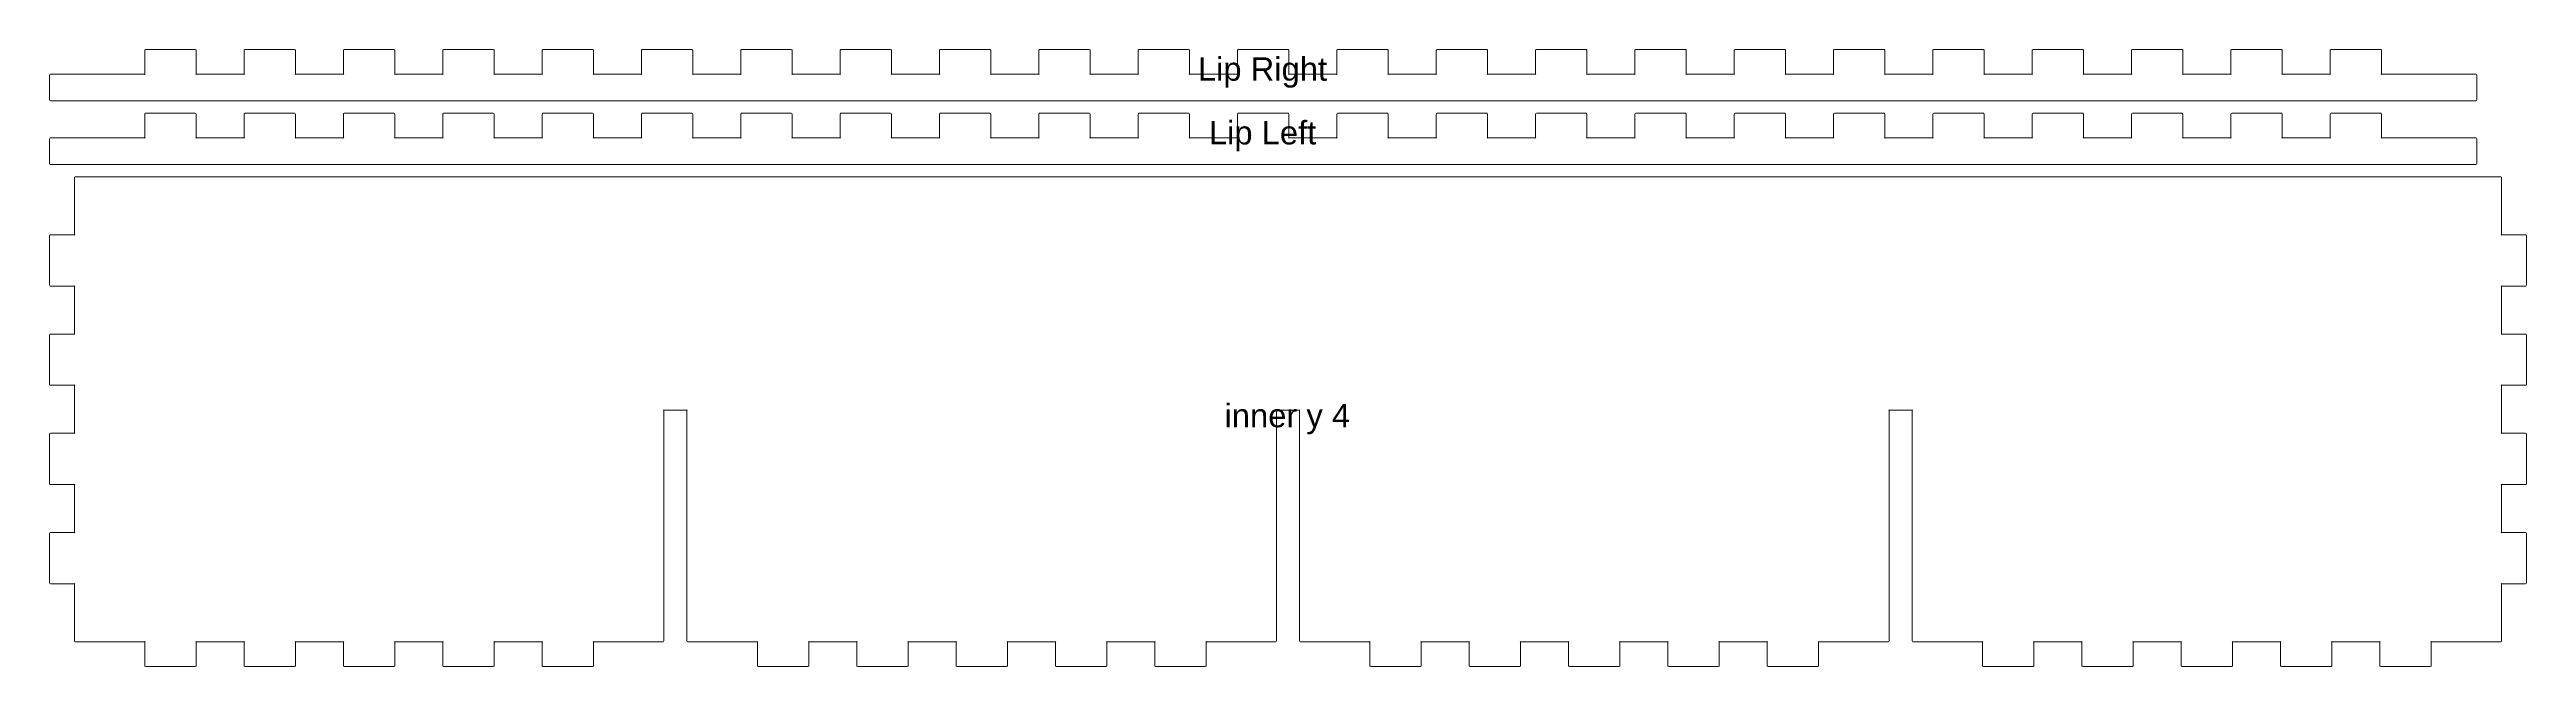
# Model space of a CAD drawing. Header units: millimetres. Extents: x 10 to 734, y 10 to 957.
# Drawn here: x 434.7 to 733.9, y 361.8 to 436.4 of the extents above; entities that cross this region are included whole.
import ezdxf

# ---------------------------------------------------------------- set-up
doc = ezdxf.new("R2010")
doc.units = ezdxf.units.MM
doc.header["$MEASUREMENT"] = 0
doc.layers.add('Layer 1', color=7, linetype='Continuous', lineweight=0)

# ---------------------------------------------------------------- blocks, each defined once
blk = doc.blocks.new('Block_14')
at = {"layer": 'Layer 1', "color": 18, "lineweight": 20, "true_color": 0x000000}
blk.add_open_spline([(437.8, 364.8), (437.8, 364.8), (446.2, 364.8), (446.2, 364.8), (446.3, 364.8), (446.2, 364.9), (446.2, 364.8), (446.2, 364.8), (446.2, 361.9), (446.2, 361.9), (446.2, 361.84), (446.24, 361.8), (446.3, 361.8), (446.3, 361.8), (452.3, 361.8), (452.3, 361.8), (452.35, 361.8), (452.4, 361.84), (452.4, 361.9), (452.4, 361.9), (452.4, 364.8), (452.4, 364.8), (452.4, 364.9), (452.3, 364.8), (452.4, 364.8), (452.4, 364.8), (458.2, 364.8), (458.2, 364.8), (458.3, 364.8), (458.2, 364.9), (458.2, 364.8), (458.2, 364.8), (458.2, 361.9), (458.2, 361.9), (458.2, 361.84), (458.24, 361.8), (458.3, 361.8), (458.3, 361.8), (464.3, 361.8), (464.3, 361.8), (464.35, 361.8), (464.4, 361.84), (464.4, 361.9), (464.4, 361.9), (464.4, 364.8), (464.4, 364.8), (464.4, 364.9), (464.3, 364.8), (464.4, 364.8), (464.4, 364.8), (470.2, 364.8), (470.2, 364.8), (470.3, 364.8), (470.2, 364.9), (470.2, 364.8), (470.2, 364.8), (470.2, 361.9), (470.2, 361.9), (470.2, 361.84), (470.24, 361.8), (470.3, 361.8), (470.3, 361.8), (476.3, 361.8), (476.3, 361.8), (476.35, 361.8), (476.4, 361.84), (476.4, 361.9), (476.4, 361.9), (476.4, 364.8), (476.4, 364.8), (476.4, 364.9), (476.3, 364.8), (476.4, 364.8), (476.4, 364.8), (482.2, 364.8), (482.2, 364.8), (482.3, 364.8), (482.2, 364.9), (482.2, 364.8), (482.2, 364.8), (482.2, 361.9), (482.2, 361.9), (482.2, 361.84), (482.24, 361.8), (482.3, 361.8), (482.3, 361.8), (488.3, 361.8), (488.3, 361.8), (488.35, 361.8), (488.4, 361.84), (488.4, 361.9), (488.4, 361.9), (488.4, 364.8), (488.4, 364.8), (488.4, 364.9), (488.3, 364.8), (488.4, 364.8), (488.4, 364.8), (494.2, 364.8), (494.2, 364.8), (494.3, 364.8), (494.2, 364.9), (494.2, 364.8), (494.2, 364.8), (494.2, 361.9), (494.2, 361.9), (494.2, 361.84), (494.24, 361.8), (494.3, 361.8), (494.3, 361.8), (500.3, 361.8), (500.3, 361.8), (500.35, 361.8), (500.4, 361.84), (500.4, 361.9), (500.4, 361.9), (500.4, 364.8), (500.4, 364.8), (500.4, 364.9), (500.3, 364.8), (500.4, 364.8), (500.4, 364.8), (508.8, 364.8), (508.8, 364.8), (508.85, 364.8), (508.9, 364.84), (508.9, 364.9), (508.9, 364.9), (508.9, 392.8), (508.9, 392.8), (508.9, 392.9), (508.8, 392.8), (508.9, 392.8), (508.9, 392.8), (511.7, 392.8), (511.7, 392.8), (511.8, 392.8), (511.7, 392.9), (511.7, 392.8), (511.7, 392.8), (511.7, 364.9), (511.7, 364.9), (511.7, 364.84), (511.74, 364.8), (511.8, 364.8), (511.8, 364.8), (520.2, 364.8), (520.2, 364.8), (520.3, 364.8), (520.2, 364.9), (520.2, 364.8), (520.2, 364.8), (520.2, 361.9), (520.2, 361.9), (520.2, 361.84), (520.24, 361.8), (520.3, 361.8), (520.3, 361.8), (526.3, 361.8), (526.3, 361.8), (526.35, 361.8), (526.4, 361.84), (526.4, 361.9), (526.4, 361.9), (526.4, 364.8), (526.4, 364.8), (526.4, 364.9), (526.3, 364.8), (526.4, 364.8), (526.4, 364.8), (532.2, 364.8), (532.2, 364.8), (532.3, 364.8), (532.2, 364.9), (532.2, 364.8), (532.2, 364.8), (532.2, 361.9), (532.2, 361.9), (532.2, 361.84), (532.24, 361.8), (532.3, 361.8), (532.3, 361.8), (538.3, 361.8), (538.3, 361.8), (538.35, 361.8), (538.4, 361.84), (538.4, 361.9), (538.4, 361.9), (538.4, 364.8), (538.4, 364.8), (538.4, 364.9), (538.3, 364.8), (538.4, 364.8), (538.4, 364.8), (544.2, 364.8), (544.2, 364.8), (544.3, 364.8), (544.2, 364.9), (544.2, 364.8), (544.2, 364.8), (544.2, 361.9), (544.2, 361.9), (544.2, 361.84), (544.24, 361.8), (544.3, 361.8), (544.3, 361.8), (550.3, 361.8), (550.3, 361.8), (550.35, 361.8), (550.4, 361.84), (550.4, 361.9), (550.4, 361.9), (550.4, 364.8), (550.4, 364.8), (550.4, 364.9), (550.3, 364.8), (550.4, 364.8), (550.4, 364.8), (556.2, 364.8), (556.2, 364.8), (556.3, 364.8), (556.2, 364.9), (556.2, 364.8), (556.2, 364.8), (556.2, 361.9), (556.2, 361.9), (556.2, 361.84), (556.24, 361.8), (556.3, 361.8), (556.3, 361.8), (562.3, 361.8), (562.3, 361.8), (562.35, 361.8), (562.4, 361.84), (562.4, 361.9), (562.4, 361.9), (562.4, 364.8), (562.4, 364.8), (562.4, 364.9), (562.3, 364.8), (562.4, 364.8), (562.4, 364.8), (568.2, 364.8), (568.2, 364.8), (568.3, 364.8), (568.2, 364.9), (568.2, 364.8), (568.2, 364.8), (568.2, 361.9), (568.2, 361.9), (568.2, 361.84), (568.24, 361.8), (568.3, 361.8), (568.3, 361.8), (574.3, 361.8), (574.3, 361.8), (574.35, 361.8), (574.4, 361.84), (574.4, 361.9), (574.4, 361.9), (574.4, 364.8), (574.4, 364.8), (574.4, 364.9), (574.3, 364.8), (574.4, 364.8), (574.4, 364.8), (582.8, 364.8), (582.8, 364.8), (582.85, 364.8), (582.9, 364.84), (582.9, 364.9), (582.9, 364.9), (582.9, 392.8), (582.9, 392.8), (582.9, 392.9), (582.8, 392.8), (582.9, 392.8), (582.9, 392.8), (585.7, 392.8), (585.7, 392.8), (585.8, 392.8), (585.7, 392.9), (585.7, 392.8), (585.7, 392.8), (585.7, 364.9), (585.7, 364.9), (585.7, 364.84), (585.74, 364.8), (585.8, 364.8), (585.8, 364.8), (594.2, 364.8), (594.2, 364.8), (594.3, 364.8), (594.2, 364.9), (594.2, 364.8), (594.2, 364.8), (594.2, 361.9), (594.2, 361.9), (594.2, 361.84), (594.24, 361.8), (594.3, 361.8), (594.3, 361.8), (600.3, 361.8), (600.3, 361.8), (600.35, 361.8), (600.4, 361.84), (600.4, 361.9), (600.4, 361.9), (600.4, 364.8), (600.4, 364.8), (600.4, 364.9), (600.3, 364.8), (600.4, 364.8), (600.4, 364.8), (606.2, 364.8), (606.2, 364.8), (606.3, 364.8), (606.2, 364.9), (606.2, 364.8), (606.2, 364.8), (606.2, 361.9), (606.2, 361.9), (606.2, 361.84), (606.24, 361.8), (606.3, 361.8), (606.3, 361.8), (612.3, 361.8), (612.3, 361.8), (612.35, 361.8), (612.4, 361.84), (612.4, 361.9), (612.4, 361.9), (612.4, 364.8), (612.4, 364.8), (612.4, 364.9), (612.3, 364.8), (612.4, 364.8), (612.4, 364.8), (618.2, 364.8), (618.2, 364.8), (618.3, 364.8), (618.2, 364.9), (618.2, 364.8), (618.2, 364.8), (618.2, 361.9), (618.2, 361.9), (618.2, 361.84), (618.24, 361.8), (618.3, 361.8), (618.3, 361.8), (624.3, 361.8), (624.3, 361.8), (624.35, 361.8), (624.4, 361.84), (624.4, 361.9), (624.4, 361.9), (624.4, 364.8), (624.4, 364.8), (624.4, 364.9), (624.3, 364.8), (624.4, 364.8), (624.4, 364.8), (630.2, 364.8), (630.2, 364.8), (630.3, 364.8), (630.2, 364.9), (630.2, 364.8), (630.2, 364.8), (630.2, 361.9), (630.2, 361.9), (630.2, 361.84), (630.24, 361.8), (630.3, 361.8), (630.3, 361.8), (636.3, 361.8), (636.3, 361.8), (636.35, 361.8), (636.4, 361.84), (636.4, 361.9), (636.4, 361.9), (636.4, 364.8), (636.4, 364.8), (636.4, 364.9), (636.3, 364.8), (636.4, 364.8), (636.4, 364.8), (642.2, 364.8), (642.2, 364.8), (642.3, 364.8), (642.2, 364.9), (642.2, 364.8), (642.2, 364.8), (642.2, 361.9), (642.2, 361.9), (642.2, 361.84), (642.24, 361.8), (642.3, 361.8), (642.3, 361.8), (648.3, 361.8), (648.3, 361.8), (648.35, 361.8), (648.4, 361.84), (648.4, 361.9), (648.4, 361.9), (648.4, 364.8), (648.4, 364.8), (648.4, 364.9), (648.3, 364.8), (648.4, 364.8), (648.4, 364.8), (656.8, 364.8), (656.8, 364.8), (656.85, 364.8), (656.9, 364.84), (656.9, 364.9), (656.9, 364.9), (656.9, 392.8), (656.9, 392.8), (656.9, 392.9), (656.8, 392.8), (656.9, 392.8), (656.9, 392.8), (659.7, 392.8), (659.7, 392.8), (659.8, 392.8), (659.7, 392.9), (659.7, 392.8), (659.7, 392.8), (659.7, 364.9), (659.7, 364.9), (659.7, 364.84), (659.74, 364.8), (659.8, 364.8), (659.8, 364.8), (668.2, 364.8), (668.2, 364.8), (668.3, 364.8), (668.2, 364.9), (668.2, 364.8), (668.2, 364.8), (668.2, 361.9), (668.2, 361.9), (668.2, 361.84), (668.24, 361.8), (668.3, 361.8), (668.3, 361.8), (674.3, 361.8), (674.3, 361.8), (674.35, 361.8), (674.4, 361.84), (674.4, 361.9), (674.4, 361.9), (674.4, 364.8), (674.4, 364.8), (674.4, 364.9), (674.3, 364.8), (674.4, 364.8), (674.4, 364.8), (680.2, 364.8), (680.2, 364.8), (680.3, 364.8), (680.2, 364.9), (680.2, 364.8), (680.2, 364.8), (680.2, 361.9), (680.2, 361.9), (680.2, 361.84), (680.24, 361.8), (680.3, 361.8), (680.3, 361.8), (686.3, 361.8), (686.3, 361.8), (686.35, 361.8), (686.4, 361.84), (686.4, 361.9), (686.4, 361.9), (686.4, 364.8), (686.4, 364.8), (686.4, 364.9), (686.3, 364.8), (686.4, 364.8), (686.4, 364.8), (692.2, 364.8), (692.2, 364.8), (692.3, 364.8), (692.2, 364.9), (692.2, 364.8), (692.2, 364.8), (692.2, 361.9), (692.2, 361.9), (692.2, 361.84), (692.24, 361.8), (692.3, 361.8), (692.3, 361.8), (698.3, 361.8), (698.3, 361.8), (698.35, 361.8), (698.4, 361.84), (698.4, 361.9), (698.4, 361.9), (698.4, 364.8), (698.4, 364.8), (698.4, 364.9), (698.3, 364.8), (698.4, 364.8), (698.4, 364.8), (704.2, 364.8), (704.2, 364.8), (704.3, 364.8), (704.2, 364.9), (704.2, 364.8), (704.2, 364.8), (704.2, 361.9), (704.2, 361.9), (704.2, 361.84), (704.24, 361.8), (704.3, 361.8), (704.3, 361.8), (710.3, 361.8), (710.3, 361.8), (710.35, 361.8), (710.4, 361.84), (710.4, 361.9), (710.4, 361.9), (710.4, 364.8), (710.4, 364.8), (710.4, 364.9), (710.3, 364.8), (710.4, 364.8), (710.4, 364.8), (716.2, 364.8), (716.2, 364.8), (716.3, 364.8), (716.2, 364.9), (716.2, 364.8), (716.2, 364.8), (716.2, 361.9), (716.2, 361.9), (716.2, 361.84), (716.24, 361.8), (716.3, 361.8), (716.3, 361.8), (722.3, 361.8), (722.3, 361.8), (722.35, 361.8), (722.4, 361.84), (722.4, 361.9), (722.4, 361.9), (722.4, 364.8), (722.4, 364.8), (722.4, 364.9), (722.3, 364.8), (722.4, 364.8), (722.4, 364.8), (730.8, 364.8), (730.8, 364.8), (730.85, 364.8), (730.9, 364.84), (730.9, 364.9), (730.9, 364.9), (730.9, 371.8), (730.9, 371.8), (730.9, 371.9), (730.8, 371.8), (730.9, 371.8), (730.9, 371.8), (733.8, 371.8), (733.8, 371.8), (733.85, 371.8), (733.9, 371.84), (733.9, 371.9), (733.9, 371.9), (733.9, 377.9), (733.9, 377.9), (733.9, 377.96), (733.85, 378), (733.8, 378), (733.8, 378), (730.9, 378), (730.9, 378), (730.8, 378), (730.9, 377.9), (730.9, 378), (730.9, 378), (730.9, 383.8), (730.9, 383.8), (730.9, 383.9), (730.8, 383.8), (730.9, 383.8), (730.9, 383.8), (733.8, 383.8), (733.8, 383.8), (733.85, 383.8), (733.9, 383.84), (733.9, 383.9), (733.9, 383.9), (733.9, 389.9), (733.9, 389.9), (733.9, 389.96), (733.85, 390), (733.8, 390), (733.8, 390), (730.9, 390), (730.9, 390), (730.8, 390), (730.9, 389.9), (730.9, 390), (730.9, 390), (730.9, 395.8), (730.9, 395.8), (730.9, 395.9), (730.8, 395.8), (730.9, 395.8), (730.9, 395.8), (733.8, 395.8), (733.8, 395.8), (733.85, 395.8), (733.9, 395.84), (733.9, 395.9), (733.9, 395.9), (733.9, 401.9), (733.9, 401.9), (733.9, 401.96), (733.85, 402), (733.8, 402), (733.8, 402), (730.9, 402), (730.9, 402), (730.8, 402), (730.9, 401.9), (730.9, 402), (730.9, 402), (730.9, 407.8), (730.9, 407.8), (730.9, 407.9), (730.8, 407.8), (730.9, 407.8), (730.9, 407.8), (733.8, 407.8), (733.8, 407.8), (733.85, 407.8), (733.9, 407.84), (733.9, 407.9), (733.9, 407.9), (733.9, 413.9), (733.9, 413.9), (733.9, 413.96), (733.85, 414), (733.8, 414), (733.8, 414), (730.9, 414), (730.9, 414), (730.8, 414), (730.9, 413.9), (730.9, 414), (730.9, 414), (730.9, 420.9), (730.9, 420.9), (730.9, 420.96), (730.85, 421), (730.8, 421), (730.8, 421), (437.8, 421), (437.8, 421), (437.74, 421), (437.7, 420.96), (437.7, 420.9), (437.7, 420.9), (437.7, 414), (437.7, 414), (437.7, 413.9), (437.8, 414), (437.7, 414), (437.7, 414), (434.8, 414), (434.8, 414), (434.74, 414), (434.7, 413.96), (434.7, 413.9), (434.7, 413.9), (434.7, 407.9), (434.7, 407.9), (434.7, 407.84), (434.74, 407.8), (434.8, 407.8), (434.8, 407.8), (437.7, 407.8), (437.7, 407.8), (437.8, 407.8), (437.7, 407.9), (437.7, 407.8), (437.7, 407.8), (437.7, 402), (437.7, 402), (437.7, 401.9), (437.8, 402), (437.7, 402), (437.7, 402), (434.8, 402), (434.8, 402), (434.74, 402), (434.7, 401.96), (434.7, 401.9), (434.7, 401.9), (434.7, 395.9), (434.7, 395.9), (434.7, 395.84), (434.74, 395.8), (434.8, 395.8), (434.8, 395.8), (437.7, 395.8), (437.7, 395.8), (437.8, 395.8), (437.7, 395.9), (437.7, 395.8), (437.7, 395.8), (437.7, 390), (437.7, 390), (437.7, 389.9), (437.8, 390), (437.7, 390), (437.7, 390), (434.8, 390), (434.8, 390), (434.74, 390), (434.7, 389.96), (434.7, 389.9), (434.7, 389.9), (434.7, 383.9), (434.7, 383.9), (434.7, 383.84), (434.74, 383.8), (434.8, 383.8), (434.8, 383.8), (437.7, 383.8), (437.7, 383.8), (437.8, 383.8), (437.7, 383.9), (437.7, 383.8), (437.7, 383.8), (437.7, 378), (437.7, 378), (437.7, 377.9), (437.8, 378), (437.7, 378), (437.7, 378), (434.8, 378), (434.8, 378), (434.74, 378), (434.7, 377.96), (434.7, 377.9), (434.7, 377.9), (434.7, 371.9), (434.7, 371.9), (434.7, 371.84), (434.74, 371.8), (434.8, 371.8), (434.8, 371.8), (437.7, 371.8), (437.7, 371.8), (437.8, 371.8), (437.7, 371.9), (437.7, 371.8), (437.7, 371.8), (437.7, 364.9), (437.7, 364.9), (437.7, 364.84), (437.74, 364.8), (437.8, 364.8)], degree=3, knots=[0, 0, 0, 0, 1, 1, 1, 2, 2, 2, 3, 3, 3, 4, 4, 4, 5, 5, 5, 6, 6, 6, 7, 7, 7, 8, 8, 8, 9, 9, 9, 10, 10, 10, 11, 11, 11, 12, 12, 12, 13, 13, 13, 14, 14, 14, 15, 15, 15, 16, 16, 16, 17, 17, 17, 18, 18, 18, 19, 19, 19, 20, 20, 20, 21, 21, 21, 22, 22, 22, 23, 23, 23, 24, 24, 24, 25, 25, 25, 26, 26, 26, 27, 27, 27, 28, 28, 28, 29, 29, 29, 30, 30, 30, 31, 31, 31, 32, 32, 32, 33, 33, 33, 34, 34, 34, 35, 35, 35, 36, 36, 36, 37, 37, 37, 38, 38, 38, 39, 39, 39, 40, 40, 40, 41, 41, 41, 42, 42, 42, 43, 43, 43, 44, 44, 44, 45, 45, 45, 46, 46, 46, 47, 47, 47, 48, 48, 48, 49, 49, 49, 50, 50, 50, 51, 51, 51, 52, 52, 52, 53, 53, 53, 54, 54, 54, 55, 55, 55, 56, 56, 56, 57, 57, 57, 58, 58, 58, 59, 59, 59, 60, 60, 60, 61, 61, 61, 62, 62, 62, 63, 63, 63, 64, 64, 64, 65, 65, 65, 66, 66, 66, 67, 67, 67, 68, 68, 68, 69, 69, 69, 70, 70, 70, 71, 71, 71, 72, 72, 72, 73, 73, 73, 74, 74, 74, 75, 75, 75, 76, 76, 76, 77, 77, 77, 78, 78, 78, 79, 79, 79, 80, 80, 80, 81, 81, 81, 82, 82, 82, 83, 83, 83, 84, 84, 84, 85, 85, 85, 86, 86, 86, 87, 87, 87, 88, 88, 88, 89, 89, 89, 90, 90, 90, 91, 91, 91, 92, 92, 92, 93, 93, 93, 94, 94, 94, 95, 95, 95, 96, 96, 96, 97, 97, 97, 98, 98, 98, 99, 99, 99, 100, 100, 100, 101, 101, 101, 102, 102, 102, 103, 103, 103, 104, 104, 104, 105, 105, 105, 106, 106, 106, 107, 107, 107, 108, 108, 108, 109, 109, 109, 110, 110, 110, 111, 111, 111, 112, 112, 112, 113, 113, 113, 114, 114, 114, 115, 115, 115, 116, 116, 116, 117, 117, 117, 118, 118, 118, 119, 119, 119, 120, 120, 120, 121, 121, 121, 122, 122, 122, 123, 123, 123, 124, 124, 124, 125, 125, 125, 126, 126, 126, 127, 127, 127, 128, 128, 128, 129, 129, 129, 130, 130, 130, 131, 131, 131, 132, 132, 132, 133, 133, 133, 134, 134, 134, 135, 135, 135, 136, 136, 136, 137, 137, 137, 138, 138, 138, 139, 139, 139, 140, 140, 140, 141, 141, 141, 142, 142, 142, 143, 143, 143, 144, 144, 144, 145, 145, 145, 146, 146, 146, 147, 147, 147, 148, 148, 148, 149, 149, 149, 150, 150, 150, 151, 151, 151, 152, 152, 152, 153, 153, 153, 154, 154, 154, 155, 155, 155, 156, 156, 156, 157, 157, 157, 158, 158, 158, 159, 159, 159, 160, 160, 160, 161, 161, 161, 162, 162, 162, 163, 163, 163, 164, 164, 164, 165, 165, 165, 166, 166, 166, 167, 167, 167, 168, 168, 168, 169, 169, 169, 170, 170, 170, 171, 171, 171, 172, 172, 172, 173, 173, 173, 174, 174, 174, 175, 175, 175, 176, 176, 176, 177, 177, 177, 178, 178, 178, 179, 179, 179, 180, 180, 180, 181, 181, 181, 182, 182, 182, 183, 183, 183, 184, 184, 184, 185, 185, 185, 186, 186, 186, 187, 187, 187, 188, 188, 188, 189, 189, 189, 190, 190, 190, 191, 191, 191, 192, 192, 192, 193, 193, 193, 194, 194, 194, 195, 195, 195, 196, 196, 196, 197, 197, 197, 198, 198, 198, 199, 199, 199, 200, 200, 200, 201, 201, 201, 202, 202, 202, 203, 203, 203, 204, 204, 204, 205, 205, 205, 206, 206, 206, 207, 207, 207, 208, 208, 208, 209, 209, 209, 210, 210, 210, 211, 211, 211, 212, 212, 212, 213, 213, 213, 214, 214, 214, 215, 215, 215, 216, 216, 216, 217, 217, 217, 218, 218, 218, 219, 219, 219, 220, 220, 220, 221, 221, 221, 222, 222, 222, 223, 223, 223, 224, 224, 224, 225, 225, 225, 226, 226, 226, 227, 227, 227, 228, 228, 228, 229, 229, 229, 230, 230, 230, 231, 231, 231, 232, 232, 232, 233, 233, 233, 234, 234, 234, 235, 235, 235, 236, 236, 236, 237, 237, 237, 238, 238, 238, 239, 239, 239, 240, 240, 240, 241, 241, 241, 242, 242, 242, 243, 243, 243, 244, 244, 244, 245, 245, 245, 246, 246, 246, 247, 247, 247, 248, 248, 248, 249, 249, 249, 250, 250, 250, 251, 251, 251, 252, 252, 252, 253, 253, 253, 254, 254, 254, 255, 255, 255, 256, 256, 256, 256], dxfattribs=at)
at = {"layer": 'Layer 1', "insert": (576.63, 389.87), "char_height": 0.2, "attachment_point": 7}
blk.add_mtext('\\C1;\\c255;\\FArial|b0|i0|c1;\\H2.832000;\\W1.000000;inner y 4', dxfattribs=at)
blk = doc.blocks.new('Block_15')
at = {"layer": 'Layer 1', "color": 18, "lineweight": 20, "true_color": 0x000000}
blk.add_open_spline([(434.8, 422.5), (434.8, 422.5), (727.8, 422.5), (727.8, 422.5), (727.85, 422.5), (727.9, 422.54), (727.9, 422.6), (727.9, 422.6), (727.9, 425.6), (727.9, 425.6), (727.9, 425.66), (727.85, 425.7), (727.8, 425.7), (727.8, 425.7), (716.4, 425.7), (716.4, 425.7), (716.3, 425.7), (716.4, 425.6), (716.4, 425.7), (716.4, 425.7), (716.4, 428.6), (716.4, 428.6), (716.4, 428.66), (716.35, 428.7), (716.3, 428.7), (716.3, 428.7), (710.3, 428.7), (710.3, 428.7), (710.24, 428.7), (710.2, 428.66), (710.2, 428.6), (710.2, 428.6), (710.2, 425.7), (710.2, 425.7), (710.2, 425.6), (710.3, 425.7), (710.2, 425.7), (710.2, 425.7), (704.4, 425.7), (704.4, 425.7), (704.3, 425.7), (704.4, 425.6), (704.4, 425.7), (704.4, 425.7), (704.4, 428.6), (704.4, 428.6), (704.4, 428.66), (704.35, 428.7), (704.3, 428.7), (704.3, 428.7), (698.3, 428.7), (698.3, 428.7), (698.24, 428.7), (698.2, 428.66), (698.2, 428.6), (698.2, 428.6), (698.2, 425.7), (698.2, 425.7), (698.2, 425.6), (698.3, 425.7), (698.2, 425.7), (698.2, 425.7), (692.4, 425.7), (692.4, 425.7), (692.3, 425.7), (692.4, 425.6), (692.4, 425.7), (692.4, 425.7), (692.4, 428.6), (692.4, 428.6), (692.4, 428.66), (692.35, 428.7), (692.3, 428.7), (692.3, 428.7), (686.3, 428.7), (686.3, 428.7), (686.24, 428.7), (686.2, 428.66), (686.2, 428.6), (686.2, 428.6), (686.2, 425.7), (686.2, 425.7), (686.2, 425.6), (686.3, 425.7), (686.2, 425.7), (686.2, 425.7), (680.4, 425.7), (680.4, 425.7), (680.3, 425.7), (680.4, 425.6), (680.4, 425.7), (680.4, 425.7), (680.4, 428.6), (680.4, 428.6), (680.4, 428.66), (680.35, 428.7), (680.3, 428.7), (680.3, 428.7), (674.3, 428.7), (674.3, 428.7), (674.24, 428.7), (674.2, 428.66), (674.2, 428.6), (674.2, 428.6), (674.2, 425.7), (674.2, 425.7), (674.2, 425.6), (674.3, 425.7), (674.2, 425.7), (674.2, 425.7), (668.4, 425.7), (668.4, 425.7), (668.3, 425.7), (668.4, 425.6), (668.4, 425.7), (668.4, 425.7), (668.4, 428.6), (668.4, 428.6), (668.4, 428.66), (668.35, 428.7), (668.3, 428.7), (668.3, 428.7), (662.3, 428.7), (662.3, 428.7), (662.24, 428.7), (662.2, 428.66), (662.2, 428.6), (662.2, 428.6), (662.2, 425.7), (662.2, 425.7), (662.2, 425.6), (662.3, 425.7), (662.2, 425.7), (662.2, 425.7), (656.4, 425.7), (656.4, 425.7), (656.3, 425.7), (656.4, 425.6), (656.4, 425.7), (656.4, 425.7), (656.4, 428.6), (656.4, 428.6), (656.4, 428.66), (656.35, 428.7), (656.3, 428.7), (656.3, 428.7), (650.3, 428.7), (650.3, 428.7), (650.24, 428.7), (650.2, 428.66), (650.2, 428.6), (650.2, 428.6), (650.2, 425.7), (650.2, 425.7), (650.2, 425.6), (650.3, 425.7), (650.2, 425.7), (650.2, 425.7), (644.4, 425.7), (644.4, 425.7), (644.3, 425.7), (644.4, 425.6), (644.4, 425.7), (644.4, 425.7), (644.4, 428.6), (644.4, 428.6), (644.4, 428.66), (644.35, 428.7), (644.3, 428.7), (644.3, 428.7), (638.3, 428.7), (638.3, 428.7), (638.24, 428.7), (638.2, 428.66), (638.2, 428.6), (638.2, 428.6), (638.2, 425.7), (638.2, 425.7), (638.2, 425.6), (638.3, 425.7), (638.2, 425.7), (638.2, 425.7), (632.4, 425.7), (632.4, 425.7), (632.3, 425.7), (632.4, 425.6), (632.4, 425.7), (632.4, 425.7), (632.4, 428.6), (632.4, 428.6), (632.4, 428.66), (632.35, 428.7), (632.3, 428.7), (632.3, 428.7), (626.3, 428.7), (626.3, 428.7), (626.24, 428.7), (626.2, 428.66), (626.2, 428.6), (626.2, 428.6), (626.2, 425.7), (626.2, 425.7), (626.2, 425.6), (626.3, 425.7), (626.2, 425.7), (626.2, 425.7), (620.4, 425.7), (620.4, 425.7), (620.3, 425.7), (620.4, 425.6), (620.4, 425.7), (620.4, 425.7), (620.4, 428.6), (620.4, 428.6), (620.4, 428.66), (620.35, 428.7), (620.3, 428.7), (620.3, 428.7), (614.3, 428.7), (614.3, 428.7), (614.24, 428.7), (614.2, 428.66), (614.2, 428.6), (614.2, 428.6), (614.2, 425.7), (614.2, 425.7), (614.2, 425.6), (614.3, 425.7), (614.2, 425.7), (614.2, 425.7), (608.4, 425.7), (608.4, 425.7), (608.3, 425.7), (608.4, 425.6), (608.4, 425.7), (608.4, 425.7), (608.4, 428.6), (608.4, 428.6), (608.4, 428.66), (608.35, 428.7), (608.3, 428.7), (608.3, 428.7), (602.3, 428.7), (602.3, 428.7), (602.24, 428.7), (602.2, 428.66), (602.2, 428.6), (602.2, 428.6), (602.2, 425.7), (602.2, 425.7), (602.2, 425.6), (602.3, 425.7), (602.2, 425.7), (602.2, 425.7), (596.4, 425.7), (596.4, 425.7), (596.3, 425.7), (596.4, 425.6), (596.4, 425.7), (596.4, 425.7), (596.4, 428.6), (596.4, 428.6), (596.4, 428.66), (596.35, 428.7), (596.3, 428.7), (596.3, 428.7), (590.3, 428.7), (590.3, 428.7), (590.24, 428.7), (590.2, 428.66), (590.2, 428.6), (590.2, 428.6), (590.2, 425.7), (590.2, 425.7), (590.2, 425.6), (590.3, 425.7), (590.2, 425.7), (590.2, 425.7), (584.4, 425.7), (584.4, 425.7), (584.3, 425.7), (584.4, 425.6), (584.4, 425.7), (584.4, 425.7), (584.4, 428.6), (584.4, 428.6), (584.4, 428.66), (584.35, 428.7), (584.3, 428.7), (584.3, 428.7), (578.3, 428.7), (578.3, 428.7), (578.24, 428.7), (578.2, 428.66), (578.2, 428.6), (578.2, 428.6), (578.2, 425.7), (578.2, 425.7), (578.2, 425.6), (578.3, 425.7), (578.2, 425.7), (578.2, 425.7), (572.4, 425.7), (572.4, 425.7), (572.3, 425.7), (572.4, 425.6), (572.4, 425.7), (572.4, 425.7), (572.4, 428.6), (572.4, 428.6), (572.4, 428.66), (572.35, 428.7), (572.3, 428.7), (572.3, 428.7), (566.3, 428.7), (566.3, 428.7), (566.24, 428.7), (566.2, 428.66), (566.2, 428.6), (566.2, 428.6), (566.2, 425.7), (566.2, 425.7), (566.2, 425.6), (566.3, 425.7), (566.2, 425.7), (566.2, 425.7), (560.4, 425.7), (560.4, 425.7), (560.3, 425.7), (560.4, 425.6), (560.4, 425.7), (560.4, 425.7), (560.4, 428.6), (560.4, 428.6), (560.4, 428.66), (560.35, 428.7), (560.3, 428.7), (560.3, 428.7), (554.3, 428.7), (554.3, 428.7), (554.24, 428.7), (554.2, 428.66), (554.2, 428.6), (554.2, 428.6), (554.2, 425.7), (554.2, 425.7), (554.2, 425.6), (554.3, 425.7), (554.2, 425.7), (554.2, 425.7), (548.4, 425.7), (548.4, 425.7), (548.3, 425.7), (548.4, 425.6), (548.4, 425.7), (548.4, 425.7), (548.4, 428.6), (548.4, 428.6), (548.4, 428.66), (548.35, 428.7), (548.3, 428.7), (548.3, 428.7), (542.3, 428.7), (542.3, 428.7), (542.24, 428.7), (542.2, 428.66), (542.2, 428.6), (542.2, 428.6), (542.2, 425.7), (542.2, 425.7), (542.2, 425.6), (542.3, 425.7), (542.2, 425.7), (542.2, 425.7), (536.4, 425.7), (536.4, 425.7), (536.3, 425.7), (536.4, 425.6), (536.4, 425.7), (536.4, 425.7), (536.4, 428.6), (536.4, 428.6), (536.4, 428.66), (536.35, 428.7), (536.3, 428.7), (536.3, 428.7), (530.3, 428.7), (530.3, 428.7), (530.24, 428.7), (530.2, 428.66), (530.2, 428.6), (530.2, 428.6), (530.2, 425.7), (530.2, 425.7), (530.2, 425.6), (530.3, 425.7), (530.2, 425.7), (530.2, 425.7), (524.4, 425.7), (524.4, 425.7), (524.3, 425.7), (524.4, 425.6), (524.4, 425.7), (524.4, 425.7), (524.4, 428.6), (524.4, 428.6), (524.4, 428.66), (524.35, 428.7), (524.3, 428.7), (524.3, 428.7), (518.3, 428.7), (518.3, 428.7), (518.24, 428.7), (518.2, 428.66), (518.2, 428.6), (518.2, 428.6), (518.2, 425.7), (518.2, 425.7), (518.2, 425.6), (518.3, 425.7), (518.2, 425.7), (518.2, 425.7), (512.4, 425.7), (512.4, 425.7), (512.3, 425.7), (512.4, 425.6), (512.4, 425.7), (512.4, 425.7), (512.4, 428.6), (512.4, 428.6), (512.4, 428.66), (512.35, 428.7), (512.3, 428.7), (512.3, 428.7), (506.3, 428.7), (506.3, 428.7), (506.24, 428.7), (506.2, 428.66), (506.2, 428.6), (506.2, 428.6), (506.2, 425.7), (506.2, 425.7), (506.2, 425.6), (506.3, 425.7), (506.2, 425.7), (506.2, 425.7), (500.4, 425.7), (500.4, 425.7), (500.3, 425.7), (500.4, 425.6), (500.4, 425.7), (500.4, 425.7), (500.4, 428.6), (500.4, 428.6), (500.4, 428.66), (500.35, 428.7), (500.3, 428.7), (500.3, 428.7), (494.3, 428.7), (494.3, 428.7), (494.24, 428.7), (494.2, 428.66), (494.2, 428.6), (494.2, 428.6), (494.2, 425.7), (494.2, 425.7), (494.2, 425.6), (494.3, 425.7), (494.2, 425.7), (494.2, 425.7), (488.4, 425.7), (488.4, 425.7), (488.3, 425.7), (488.4, 425.6), (488.4, 425.7), (488.4, 425.7), (488.4, 428.6), (488.4, 428.6), (488.4, 428.66), (488.35, 428.7), (488.3, 428.7), (488.3, 428.7), (482.3, 428.7), (482.3, 428.7), (482.24, 428.7), (482.2, 428.66), (482.2, 428.6), (482.2, 428.6), (482.2, 425.7), (482.2, 425.7), (482.2, 425.6), (482.3, 425.7), (482.2, 425.7), (482.2, 425.7), (476.4, 425.7), (476.4, 425.7), (476.3, 425.7), (476.4, 425.6), (476.4, 425.7), (476.4, 425.7), (476.4, 428.6), (476.4, 428.6), (476.4, 428.66), (476.35, 428.7), (476.3, 428.7), (476.3, 428.7), (470.3, 428.7), (470.3, 428.7), (470.24, 428.7), (470.2, 428.66), (470.2, 428.6), (470.2, 428.6), (470.2, 425.7), (470.2, 425.7), (470.2, 425.6), (470.3, 425.7), (470.2, 425.7), (470.2, 425.7), (464.4, 425.7), (464.4, 425.7), (464.3, 425.7), (464.4, 425.6), (464.4, 425.7), (464.4, 425.7), (464.4, 428.6), (464.4, 428.6), (464.4, 428.66), (464.35, 428.7), (464.3, 428.7), (464.3, 428.7), (458.3, 428.7), (458.3, 428.7), (458.24, 428.7), (458.2, 428.66), (458.2, 428.6), (458.2, 428.6), (458.2, 425.7), (458.2, 425.7), (458.2, 425.6), (458.3, 425.7), (458.2, 425.7), (458.2, 425.7), (452.4, 425.7), (452.4, 425.7), (452.3, 425.7), (452.4, 425.6), (452.4, 425.7), (452.4, 425.7), (452.4, 428.6), (452.4, 428.6), (452.4, 428.66), (452.35, 428.7), (452.3, 428.7), (452.3, 428.7), (446.3, 428.7), (446.3, 428.7), (446.24, 428.7), (446.2, 428.66), (446.2, 428.6), (446.2, 428.6), (446.2, 425.7), (446.2, 425.7), (446.2, 425.6), (446.3, 425.7), (446.2, 425.7), (446.2, 425.7), (434.8, 425.7), (434.8, 425.7), (434.74, 425.7), (434.7, 425.66), (434.7, 425.6), (434.7, 425.6), (434.7, 422.6), (434.7, 422.6), (434.7, 422.54), (434.74, 422.5), (434.8, 422.5)], degree=3, knots=[0, 0, 0, 0, 1, 1, 1, 2, 2, 2, 3, 3, 3, 4, 4, 4, 5, 5, 5, 6, 6, 6, 7, 7, 7, 8, 8, 8, 9, 9, 9, 10, 10, 10, 11, 11, 11, 12, 12, 12, 13, 13, 13, 14, 14, 14, 15, 15, 15, 16, 16, 16, 17, 17, 17, 18, 18, 18, 19, 19, 19, 20, 20, 20, 21, 21, 21, 22, 22, 22, 23, 23, 23, 24, 24, 24, 25, 25, 25, 26, 26, 26, 27, 27, 27, 28, 28, 28, 29, 29, 29, 30, 30, 30, 31, 31, 31, 32, 32, 32, 33, 33, 33, 34, 34, 34, 35, 35, 35, 36, 36, 36, 37, 37, 37, 38, 38, 38, 39, 39, 39, 40, 40, 40, 41, 41, 41, 42, 42, 42, 43, 43, 43, 44, 44, 44, 45, 45, 45, 46, 46, 46, 47, 47, 47, 48, 48, 48, 49, 49, 49, 50, 50, 50, 51, 51, 51, 52, 52, 52, 53, 53, 53, 54, 54, 54, 55, 55, 55, 56, 56, 56, 57, 57, 57, 58, 58, 58, 59, 59, 59, 60, 60, 60, 61, 61, 61, 62, 62, 62, 63, 63, 63, 64, 64, 64, 65, 65, 65, 66, 66, 66, 67, 67, 67, 68, 68, 68, 69, 69, 69, 70, 70, 70, 71, 71, 71, 72, 72, 72, 73, 73, 73, 74, 74, 74, 75, 75, 75, 76, 76, 76, 77, 77, 77, 78, 78, 78, 79, 79, 79, 80, 80, 80, 81, 81, 81, 82, 82, 82, 83, 83, 83, 84, 84, 84, 85, 85, 85, 86, 86, 86, 87, 87, 87, 88, 88, 88, 89, 89, 89, 90, 90, 90, 91, 91, 91, 92, 92, 92, 93, 93, 93, 94, 94, 94, 95, 95, 95, 96, 96, 96, 97, 97, 97, 98, 98, 98, 99, 99, 99, 100, 100, 100, 101, 101, 101, 102, 102, 102, 103, 103, 103, 104, 104, 104, 105, 105, 105, 106, 106, 106, 107, 107, 107, 108, 108, 108, 109, 109, 109, 110, 110, 110, 111, 111, 111, 112, 112, 112, 113, 113, 113, 114, 114, 114, 115, 115, 115, 116, 116, 116, 117, 117, 117, 118, 118, 118, 119, 119, 119, 120, 120, 120, 121, 121, 121, 122, 122, 122, 123, 123, 123, 124, 124, 124, 125, 125, 125, 126, 126, 126, 127, 127, 127, 128, 128, 128, 129, 129, 129, 130, 130, 130, 131, 131, 131, 132, 132, 132, 133, 133, 133, 134, 134, 134, 135, 135, 135, 136, 136, 136, 137, 137, 137, 138, 138, 138, 139, 139, 139, 140, 140, 140, 141, 141, 141, 142, 142, 142, 143, 143, 143, 144, 144, 144, 145, 145, 145, 146, 146, 146, 147, 147, 147, 148, 148, 148, 149, 149, 149, 150, 150, 150, 151, 151, 151, 152, 152, 152, 153, 153, 153, 154, 154, 154, 155, 155, 155, 156, 156, 156, 157, 157, 157, 158, 158, 158, 159, 159, 159, 160, 160, 160, 161, 161, 161, 162, 162, 162, 163, 163, 163, 164, 164, 164, 165, 165, 165, 166, 166, 166, 167, 167, 167, 168, 168, 168, 169, 169, 169, 170, 170, 170, 171, 171, 171, 172, 172, 172, 173, 173, 173, 174, 174, 174, 175, 175, 175, 176, 176, 176, 177, 177, 177, 178, 178, 178, 179, 179, 179, 180, 180, 180, 181, 181, 181, 182, 182, 182, 183, 183, 183, 184, 184, 184, 185, 185, 185, 186, 186, 186, 187, 187, 187, 188, 188, 188, 189, 189, 189, 190, 190, 190, 191, 191, 191, 192, 192, 192, 192], dxfattribs=at)
at = {"layer": 'Layer 1', "insert": (574.74, 424.07), "char_height": 0.2, "attachment_point": 7}
blk.add_mtext('\\C1;\\c255;\\FArial|b0|i0|c1;\\H2.832000;\\W1.000000;Lip Left', dxfattribs=at)
blk = doc.blocks.new('Block_16')
at = {"layer": 'Layer 1', "color": 18, "lineweight": 20, "true_color": 0x000000}
blk.add_open_spline([(727.8, 430.2), (727.8, 430.2), (434.8, 430.2), (434.8, 430.2), (434.74, 430.2), (434.7, 430.24), (434.7, 430.3), (434.7, 430.3), (434.7, 433.3), (434.7, 433.3), (434.7, 433.35), (434.74, 433.4), (434.8, 433.4), (434.8, 433.4), (446.2, 433.4), (446.2, 433.4), (446.3, 433.4), (446.2, 433.3), (446.2, 433.4), (446.2, 433.4), (446.2, 436.3), (446.2, 436.3), (446.2, 436.35), (446.24, 436.4), (446.3, 436.4), (446.3, 436.4), (452.3, 436.4), (452.3, 436.4), (452.35, 436.4), (452.4, 436.35), (452.4, 436.3), (452.4, 436.3), (452.4, 433.4), (452.4, 433.4), (452.4, 433.3), (452.3, 433.4), (452.4, 433.4), (452.4, 433.4), (458.2, 433.4), (458.2, 433.4), (458.3, 433.4), (458.2, 433.3), (458.2, 433.4), (458.2, 433.4), (458.2, 436.3), (458.2, 436.3), (458.2, 436.35), (458.24, 436.4), (458.3, 436.4), (458.3, 436.4), (464.3, 436.4), (464.3, 436.4), (464.35, 436.4), (464.4, 436.35), (464.4, 436.3), (464.4, 436.3), (464.4, 433.4), (464.4, 433.4), (464.4, 433.3), (464.3, 433.4), (464.4, 433.4), (464.4, 433.4), (470.2, 433.4), (470.2, 433.4), (470.3, 433.4), (470.2, 433.3), (470.2, 433.4), (470.2, 433.4), (470.2, 436.3), (470.2, 436.3), (470.2, 436.35), (470.24, 436.4), (470.3, 436.4), (470.3, 436.4), (476.3, 436.4), (476.3, 436.4), (476.35, 436.4), (476.4, 436.35), (476.4, 436.3), (476.4, 436.3), (476.4, 433.4), (476.4, 433.4), (476.4, 433.3), (476.3, 433.4), (476.4, 433.4), (476.4, 433.4), (482.2, 433.4), (482.2, 433.4), (482.3, 433.4), (482.2, 433.3), (482.2, 433.4), (482.2, 433.4), (482.2, 436.3), (482.2, 436.3), (482.2, 436.35), (482.24, 436.4), (482.3, 436.4), (482.3, 436.4), (488.3, 436.4), (488.3, 436.4), (488.35, 436.4), (488.4, 436.35), (488.4, 436.3), (488.4, 436.3), (488.4, 433.4), (488.4, 433.4), (488.4, 433.3), (488.3, 433.4), (488.4, 433.4), (488.4, 433.4), (494.2, 433.4), (494.2, 433.4), (494.3, 433.4), (494.2, 433.3), (494.2, 433.4), (494.2, 433.4), (494.2, 436.3), (494.2, 436.3), (494.2, 436.35), (494.24, 436.4), (494.3, 436.4), (494.3, 436.4), (500.3, 436.4), (500.3, 436.4), (500.35, 436.4), (500.4, 436.35), (500.4, 436.3), (500.4, 436.3), (500.4, 433.4), (500.4, 433.4), (500.4, 433.3), (500.3, 433.4), (500.4, 433.4), (500.4, 433.4), (506.2, 433.4), (506.2, 433.4), (506.3, 433.4), (506.2, 433.3), (506.2, 433.4), (506.2, 433.4), (506.2, 436.3), (506.2, 436.3), (506.2, 436.35), (506.24, 436.4), (506.3, 436.4), (506.3, 436.4), (512.3, 436.4), (512.3, 436.4), (512.35, 436.4), (512.4, 436.35), (512.4, 436.3), (512.4, 436.3), (512.4, 433.4), (512.4, 433.4), (512.4, 433.3), (512.3, 433.4), (512.4, 433.4), (512.4, 433.4), (518.2, 433.4), (518.2, 433.4), (518.3, 433.4), (518.2, 433.3), (518.2, 433.4), (518.2, 433.4), (518.2, 436.3), (518.2, 436.3), (518.2, 436.35), (518.24, 436.4), (518.3, 436.4), (518.3, 436.4), (524.3, 436.4), (524.3, 436.4), (524.35, 436.4), (524.4, 436.35), (524.4, 436.3), (524.4, 436.3), (524.4, 433.4), (524.4, 433.4), (524.4, 433.3), (524.3, 433.4), (524.4, 433.4), (524.4, 433.4), (530.2, 433.4), (530.2, 433.4), (530.3, 433.4), (530.2, 433.3), (530.2, 433.4), (530.2, 433.4), (530.2, 436.3), (530.2, 436.3), (530.2, 436.35), (530.24, 436.4), (530.3, 436.4), (530.3, 436.4), (536.3, 436.4), (536.3, 436.4), (536.35, 436.4), (536.4, 436.35), (536.4, 436.3), (536.4, 436.3), (536.4, 433.4), (536.4, 433.4), (536.4, 433.3), (536.3, 433.4), (536.4, 433.4), (536.4, 433.4), (542.2, 433.4), (542.2, 433.4), (542.3, 433.4), (542.2, 433.3), (542.2, 433.4), (542.2, 433.4), (542.2, 436.3), (542.2, 436.3), (542.2, 436.35), (542.24, 436.4), (542.3, 436.4), (542.3, 436.4), (548.3, 436.4), (548.3, 436.4), (548.35, 436.4), (548.4, 436.35), (548.4, 436.3), (548.4, 436.3), (548.4, 433.4), (548.4, 433.4), (548.4, 433.3), (548.3, 433.4), (548.4, 433.4), (548.4, 433.4), (554.2, 433.4), (554.2, 433.4), (554.3, 433.4), (554.2, 433.3), (554.2, 433.4), (554.2, 433.4), (554.2, 436.3), (554.2, 436.3), (554.2, 436.35), (554.24, 436.4), (554.3, 436.4), (554.3, 436.4), (560.3, 436.4), (560.3, 436.4), (560.35, 436.4), (560.4, 436.35), (560.4, 436.3), (560.4, 436.3), (560.4, 433.4), (560.4, 433.4), (560.4, 433.3), (560.3, 433.4), (560.4, 433.4), (560.4, 433.4), (566.2, 433.4), (566.2, 433.4), (566.3, 433.4), (566.2, 433.3), (566.2, 433.4), (566.2, 433.4), (566.2, 436.3), (566.2, 436.3), (566.2, 436.35), (566.24, 436.4), (566.3, 436.4), (566.3, 436.4), (572.3, 436.4), (572.3, 436.4), (572.35, 436.4), (572.4, 436.35), (572.4, 436.3), (572.4, 436.3), (572.4, 433.4), (572.4, 433.4), (572.4, 433.3), (572.3, 433.4), (572.4, 433.4), (572.4, 433.4), (578.2, 433.4), (578.2, 433.4), (578.3, 433.4), (578.2, 433.3), (578.2, 433.4), (578.2, 433.4), (578.2, 436.3), (578.2, 436.3), (578.2, 436.35), (578.24, 436.4), (578.3, 436.4), (578.3, 436.4), (584.3, 436.4), (584.3, 436.4), (584.35, 436.4), (584.4, 436.35), (584.4, 436.3), (584.4, 436.3), (584.4, 433.4), (584.4, 433.4), (584.4, 433.3), (584.3, 433.4), (584.4, 433.4), (584.4, 433.4), (590.2, 433.4), (590.2, 433.4), (590.3, 433.4), (590.2, 433.3), (590.2, 433.4), (590.2, 433.4), (590.2, 436.3), (590.2, 436.3), (590.2, 436.35), (590.24, 436.4), (590.3, 436.4), (590.3, 436.4), (596.3, 436.4), (596.3, 436.4), (596.35, 436.4), (596.4, 436.35), (596.4, 436.3), (596.4, 436.3), (596.4, 433.4), (596.4, 433.4), (596.4, 433.3), (596.3, 433.4), (596.4, 433.4), (596.4, 433.4), (602.2, 433.4), (602.2, 433.4), (602.3, 433.4), (602.2, 433.3), (602.2, 433.4), (602.2, 433.4), (602.2, 436.3), (602.2, 436.3), (602.2, 436.35), (602.24, 436.4), (602.3, 436.4), (602.3, 436.4), (608.3, 436.4), (608.3, 436.4), (608.35, 436.4), (608.4, 436.35), (608.4, 436.3), (608.4, 436.3), (608.4, 433.4), (608.4, 433.4), (608.4, 433.3), (608.3, 433.4), (608.4, 433.4), (608.4, 433.4), (614.2, 433.4), (614.2, 433.4), (614.3, 433.4), (614.2, 433.3), (614.2, 433.4), (614.2, 433.4), (614.2, 436.3), (614.2, 436.3), (614.2, 436.35), (614.24, 436.4), (614.3, 436.4), (614.3, 436.4), (620.3, 436.4), (620.3, 436.4), (620.35, 436.4), (620.4, 436.35), (620.4, 436.3), (620.4, 436.3), (620.4, 433.4), (620.4, 433.4), (620.4, 433.3), (620.3, 433.4), (620.4, 433.4), (620.4, 433.4), (626.2, 433.4), (626.2, 433.4), (626.3, 433.4), (626.2, 433.3), (626.2, 433.4), (626.2, 433.4), (626.2, 436.3), (626.2, 436.3), (626.2, 436.35), (626.24, 436.4), (626.3, 436.4), (626.3, 436.4), (632.3, 436.4), (632.3, 436.4), (632.35, 436.4), (632.4, 436.35), (632.4, 436.3), (632.4, 436.3), (632.4, 433.4), (632.4, 433.4), (632.4, 433.3), (632.3, 433.4), (632.4, 433.4), (632.4, 433.4), (638.2, 433.4), (638.2, 433.4), (638.3, 433.4), (638.2, 433.3), (638.2, 433.4), (638.2, 433.4), (638.2, 436.3), (638.2, 436.3), (638.2, 436.35), (638.24, 436.4), (638.3, 436.4), (638.3, 436.4), (644.3, 436.4), (644.3, 436.4), (644.35, 436.4), (644.4, 436.35), (644.4, 436.3), (644.4, 436.3), (644.4, 433.4), (644.4, 433.4), (644.4, 433.3), (644.3, 433.4), (644.4, 433.4), (644.4, 433.4), (650.2, 433.4), (650.2, 433.4), (650.3, 433.4), (650.2, 433.3), (650.2, 433.4), (650.2, 433.4), (650.2, 436.3), (650.2, 436.3), (650.2, 436.35), (650.24, 436.4), (650.3, 436.4), (650.3, 436.4), (656.3, 436.4), (656.3, 436.4), (656.35, 436.4), (656.4, 436.35), (656.4, 436.3), (656.4, 436.3), (656.4, 433.4), (656.4, 433.4), (656.4, 433.3), (656.3, 433.4), (656.4, 433.4), (656.4, 433.4), (662.2, 433.4), (662.2, 433.4), (662.3, 433.4), (662.2, 433.3), (662.2, 433.4), (662.2, 433.4), (662.2, 436.3), (662.2, 436.3), (662.2, 436.35), (662.24, 436.4), (662.3, 436.4), (662.3, 436.4), (668.3, 436.4), (668.3, 436.4), (668.35, 436.4), (668.4, 436.35), (668.4, 436.3), (668.4, 436.3), (668.4, 433.4), (668.4, 433.4), (668.4, 433.3), (668.3, 433.4), (668.4, 433.4), (668.4, 433.4), (674.2, 433.4), (674.2, 433.4), (674.3, 433.4), (674.2, 433.3), (674.2, 433.4), (674.2, 433.4), (674.2, 436.3), (674.2, 436.3), (674.2, 436.35), (674.24, 436.4), (674.3, 436.4), (674.3, 436.4), (680.3, 436.4), (680.3, 436.4), (680.35, 436.4), (680.4, 436.35), (680.4, 436.3), (680.4, 436.3), (680.4, 433.4), (680.4, 433.4), (680.4, 433.3), (680.3, 433.4), (680.4, 433.4), (680.4, 433.4), (686.2, 433.4), (686.2, 433.4), (686.3, 433.4), (686.2, 433.3), (686.2, 433.4), (686.2, 433.4), (686.2, 436.3), (686.2, 436.3), (686.2, 436.35), (686.24, 436.4), (686.3, 436.4), (686.3, 436.4), (692.3, 436.4), (692.3, 436.4), (692.35, 436.4), (692.4, 436.35), (692.4, 436.3), (692.4, 436.3), (692.4, 433.4), (692.4, 433.4), (692.4, 433.3), (692.3, 433.4), (692.4, 433.4), (692.4, 433.4), (698.2, 433.4), (698.2, 433.4), (698.3, 433.4), (698.2, 433.3), (698.2, 433.4), (698.2, 433.4), (698.2, 436.3), (698.2, 436.3), (698.2, 436.35), (698.24, 436.4), (698.3, 436.4), (698.3, 436.4), (704.3, 436.4), (704.3, 436.4), (704.35, 436.4), (704.4, 436.35), (704.4, 436.3), (704.4, 436.3), (704.4, 433.4), (704.4, 433.4), (704.4, 433.3), (704.3, 433.4), (704.4, 433.4), (704.4, 433.4), (710.2, 433.4), (710.2, 433.4), (710.3, 433.4), (710.2, 433.3), (710.2, 433.4), (710.2, 433.4), (710.2, 436.3), (710.2, 436.3), (710.2, 436.35), (710.24, 436.4), (710.3, 436.4), (710.3, 436.4), (716.3, 436.4), (716.3, 436.4), (716.35, 436.4), (716.4, 436.35), (716.4, 436.3), (716.4, 436.3), (716.4, 433.4), (716.4, 433.4), (716.4, 433.3), (716.3, 433.4), (716.4, 433.4), (716.4, 433.4), (727.8, 433.4), (727.8, 433.4), (727.85, 433.4), (727.9, 433.35), (727.9, 433.3), (727.9, 433.3), (727.9, 430.3), (727.9, 430.3), (727.9, 430.24), (727.85, 430.2), (727.8, 430.2)], degree=3, knots=[0, 0, 0, 0, 1, 1, 1, 2, 2, 2, 3, 3, 3, 4, 4, 4, 5, 5, 5, 6, 6, 6, 7, 7, 7, 8, 8, 8, 9, 9, 9, 10, 10, 10, 11, 11, 11, 12, 12, 12, 13, 13, 13, 14, 14, 14, 15, 15, 15, 16, 16, 16, 17, 17, 17, 18, 18, 18, 19, 19, 19, 20, 20, 20, 21, 21, 21, 22, 22, 22, 23, 23, 23, 24, 24, 24, 25, 25, 25, 26, 26, 26, 27, 27, 27, 28, 28, 28, 29, 29, 29, 30, 30, 30, 31, 31, 31, 32, 32, 32, 33, 33, 33, 34, 34, 34, 35, 35, 35, 36, 36, 36, 37, 37, 37, 38, 38, 38, 39, 39, 39, 40, 40, 40, 41, 41, 41, 42, 42, 42, 43, 43, 43, 44, 44, 44, 45, 45, 45, 46, 46, 46, 47, 47, 47, 48, 48, 48, 49, 49, 49, 50, 50, 50, 51, 51, 51, 52, 52, 52, 53, 53, 53, 54, 54, 54, 55, 55, 55, 56, 56, 56, 57, 57, 57, 58, 58, 58, 59, 59, 59, 60, 60, 60, 61, 61, 61, 62, 62, 62, 63, 63, 63, 64, 64, 64, 65, 65, 65, 66, 66, 66, 67, 67, 67, 68, 68, 68, 69, 69, 69, 70, 70, 70, 71, 71, 71, 72, 72, 72, 73, 73, 73, 74, 74, 74, 75, 75, 75, 76, 76, 76, 77, 77, 77, 78, 78, 78, 79, 79, 79, 80, 80, 80, 81, 81, 81, 82, 82, 82, 83, 83, 83, 84, 84, 84, 85, 85, 85, 86, 86, 86, 87, 87, 87, 88, 88, 88, 89, 89, 89, 90, 90, 90, 91, 91, 91, 92, 92, 92, 93, 93, 93, 94, 94, 94, 95, 95, 95, 96, 96, 96, 97, 97, 97, 98, 98, 98, 99, 99, 99, 100, 100, 100, 101, 101, 101, 102, 102, 102, 103, 103, 103, 104, 104, 104, 105, 105, 105, 106, 106, 106, 107, 107, 107, 108, 108, 108, 109, 109, 109, 110, 110, 110, 111, 111, 111, 112, 112, 112, 113, 113, 113, 114, 114, 114, 115, 115, 115, 116, 116, 116, 117, 117, 117, 118, 118, 118, 119, 119, 119, 120, 120, 120, 121, 121, 121, 122, 122, 122, 123, 123, 123, 124, 124, 124, 125, 125, 125, 126, 126, 126, 127, 127, 127, 128, 128, 128, 129, 129, 129, 130, 130, 130, 131, 131, 131, 132, 132, 132, 133, 133, 133, 134, 134, 134, 135, 135, 135, 136, 136, 136, 137, 137, 137, 138, 138, 138, 139, 139, 139, 140, 140, 140, 141, 141, 141, 142, 142, 142, 143, 143, 143, 144, 144, 144, 145, 145, 145, 146, 146, 146, 147, 147, 147, 148, 148, 148, 149, 149, 149, 150, 150, 150, 151, 151, 151, 152, 152, 152, 153, 153, 153, 154, 154, 154, 155, 155, 155, 156, 156, 156, 157, 157, 157, 158, 158, 158, 159, 159, 159, 160, 160, 160, 161, 161, 161, 162, 162, 162, 163, 163, 163, 164, 164, 164, 165, 165, 165, 166, 166, 166, 167, 167, 167, 168, 168, 168, 169, 169, 169, 170, 170, 170, 171, 171, 171, 172, 172, 172, 173, 173, 173, 174, 174, 174, 175, 175, 175, 176, 176, 176, 177, 177, 177, 178, 178, 178, 179, 179, 179, 180, 180, 180, 181, 181, 181, 182, 182, 182, 183, 183, 183, 184, 184, 184, 185, 185, 185, 186, 186, 186, 187, 187, 187, 188, 188, 188, 189, 189, 189, 190, 190, 190, 191, 191, 191, 192, 192, 192, 192], dxfattribs=at)
at = {"layer": 'Layer 1', "insert": (573.41, 431.77), "char_height": 0.2, "attachment_point": 7}
blk.add_mtext('\\C1;\\c255;\\FArial|b0|i0|c1;\\H2.832000;\\W1.000000;Lip Right', dxfattribs=at)

msp = doc.modelspace()

# ---------------------------------------------------------------- block references
at = {"layer": 'Layer 1'}
for name in ['Block_16', 'Block_15', 'Block_14']:
    msp.add_blockref(name, (0, 0), dxfattribs=at)

doc.saveas('drawing.dxf')
